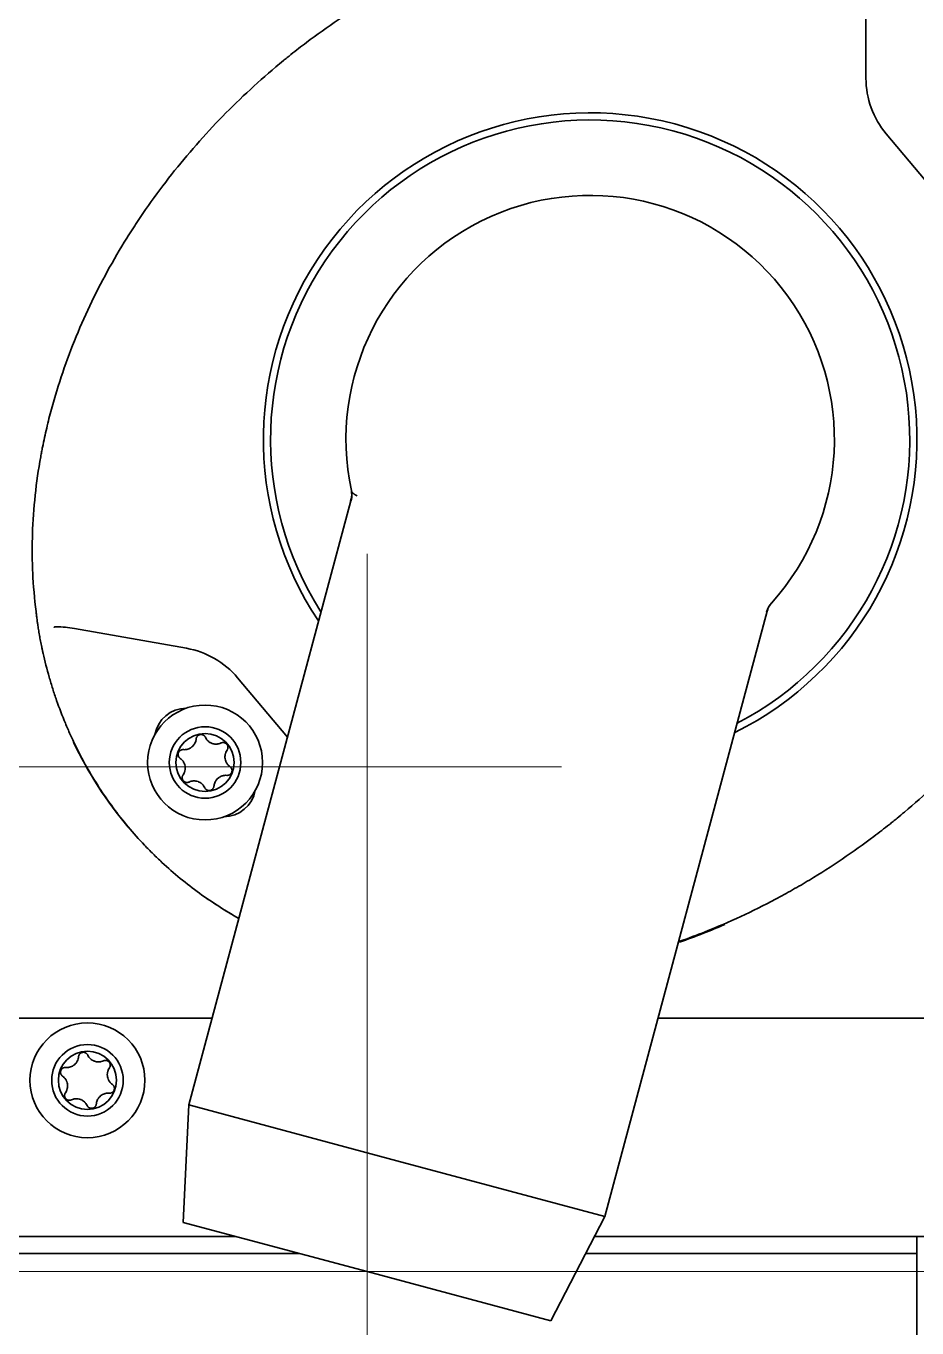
# Model space of a CAD drawing. Extents: x 53 to 4125, y 6244 to 9910.
# Drawn here: x 675.6 to 737.6, y 8003 to 8093.7 of the extents above; entities that cross this region are included whole.
import ezdxf

# ---------------------------------------------------------------- set-up
doc = ezdxf.new("R2010")
doc.units = 0
doc.header["$LTSCALE"] = 5
doc.layers.get('0').update_dxf_attribs({"linetype": 'CONTINUOUS', "lineweight": 0})
doc.layers.add('ORTHO$15', color=7, linetype='CONTINUOUS', true_color=0xffffff)

msp = doc.modelspace()

# ---------------------------------------------------------------- linework, layer by layer
at = {"color": 6}
for p, q in [((699.326, 8056.946), (699.326, 7956.946)), ((649.326, 8006.946), (749.326, 8006.946))]:
    msp.add_line(p, q, dxfattribs=at)
at = {"color": 4}
msp.add_line((612.855, 8042.102), (712.855, 8042.102), dxfattribs=at)
at = {"layer": 'ORTHO$15', "color": 7, "linetype": 'Continuous', "lineweight": 35, "extrusion": (0, 1, 0)}
for p, q in [((734.058, 8090.055), (734.058, 8097.981)), ((739.407, 8081.497), (735.461, 8086.199)), ((698.182, 8060.632), (686.908, 8018.556)), ((715.886, 8010.792), (727.178, 8052.935)), ((678.945, 8051.735), (686.75, 8050.359)), ((690.304, 8048.307), (693.772, 8044.174)), ((682.682, 8037.905), (682.695, 8037.916)), ((646.155, 8024.602), (688.528, 8024.602)), ((719.587, 8024.602), (757.555, 8024.602)), ((686.908, 8018.556), (686.528, 8010.376)), ((686.908, 8018.556), (701.397, 8014.674)), ((701.397, 8014.674), (715.886, 8010.792)), ((686.528, 8010.376), (699.326, 8006.946)), ((712.125, 8003.517), (715.886, 8010.792)), ((690.157, 8009.402), (56.255, 8009.402)), ((802.255, 8009.402), (715.16, 8009.402)), ((737.605, 8009.402), (737.605, 8008.202)), ((122.905, 8008.202), (694.631, 8008.202)), ((714.544, 8008.202), (735.605, 8008.202)), ((737.605, 8008.202), (735.605, 8008.202)), ((737.605, 8008.202), (737.605, 8007.202)), ((699.326, 8006.946), (712.125, 8003.517)), ((737.605, 8007.202), (737.605, 8001.602))]:
    msp.add_line(p, q, dxfattribs=at)
at = {"layer": 'ORTHO$15', "color": 7, "linetype": 'Continuous', "lineweight": 35}
for centre, radius in [((688.044, 8042.404), 4), ((688.044, 8042.404), 2.49), ((679.855, 8020.271), 4), ((679.855, 8020.271), 2.49)]:
    msp.add_circle(centre, radius, dxfattribs=at)
at = {"layer": 'ORTHO$15', "color": 7, "linetype": 'Continuous', "lineweight": 35, "extrusion": (0, 0, -1)}
for centre in [(-688.044, 8042.404), (-679.855, 8020.271)]:
    msp.add_circle(centre, 2.025, dxfattribs=at)
at = {"layer": 'ORTHO$15', "color": 7, "linetype": 'Continuous', "lineweight": 35}
for centre, radius, start, end in [((714.855, 8064.902), 22.75, 296.25375, 213.74625), ((714.855, 8064.902), 22.25, 75, 212.61563), ((714.855, 8064.902), 22.25, 297.38438, 75), ((714.855, 8064.902), 17, 317.90498, 192.09505), ((686.758, 8043.937), 2.25, 90.43094, 169.56906), ((689.329, 8040.872), 2.25, 270.43094, 349.56906)]:
    msp.add_arc(centre, radius, start, end, dxfattribs=at)
at = {"layer": 'ORTHO$15', "color": 7, "linetype": 'Continuous', "lineweight": 35, "extrusion": (0, 0, -1)}
for centre, major_axis, start_param, end_param in [((740.058, 8090.055), (5.639, 2.052), 2.792582, 3.490603), ((685.708, 8044.45), (3, 5.197), 5.934175, 6.632196)]:
    msp.add_ellipse(centre, major_axis=major_axis, ratio=0.999914, start_param=start_param, end_param=end_param, dxfattribs=at)
at = {"layer": 'ORTHO$15', "color": 7, "linetype": 'Continuous', "lineweight": 35}
msp.add_ellipse((728.583, 8052.5), major_axis=(1.113, -1.006), ratio=0.991231, start_param=3.141593, end_param=3.61807, dxfattribs=at)
for points, knots in [([(733.361, 8100.808), (732.493, 8101.079), (731.618, 8101.312), (730.298, 8101.608), (729.856, 8101.698), (728.97, 8101.86), (728.526, 8101.933), (727.189, 8102.125), (726.292, 8102.219), (724.938, 8102.311), (724.486, 8102.333), (723.919, 8102.351), (723.805, 8102.354), (723.578, 8102.359), (723.238, 8102.365), (722.898, 8102.367), (721.766, 8102.362), (720.865, 8102.326), (719.069, 8102.194), (718.175, 8102.098), (716.392, 8101.848), (715.505, 8101.696), (714.178, 8101.425), (713.737, 8101.327), (713.076, 8101.171), (712.856, 8101.118), (712.526, 8101.034), (712.416, 8101.006), (712.196, 8100.949), (711.21, 8100.689), (710.237, 8100.396), (708.528, 8099.828), (707.683, 8099.52), (706.013, 8098.856), (705.188, 8098.501), (703.557, 8097.745), (702.751, 8097.345), (701.556, 8096.71), (701.16, 8096.493), (700.569, 8096.158), (700.373, 8096.045), (699.982, 8095.817), (699.787, 8095.701), (698.816, 8095.117), (698.053, 8094.63), (696.554, 8093.617), (695.818, 8093.091), (694.735, 8092.273), (694.377, 8091.995), (693.935, 8091.642), (693.846, 8091.571), (693.67, 8091.428), (693.582, 8091.357), (693.319, 8091.141), (693.145, 8090.997), (692.28, 8090.268), (691.605, 8089.669), (690.292, 8088.44), (689.013, 8087.179), (687.804, 8085.855), (686.629, 8084.5), (686.06, 8083.806), (684.956, 8082.387), (684.422, 8081.661), (683.778, 8080.733), (683.586, 8080.453), (683.397, 8080.17), (683.272, 8079.981), (683.21, 8079.887), (682.9, 8079.412), (682.658, 8079.03), (681.95, 8077.876), (681.502, 8077.097), (680.654, 8075.52), (680.254, 8074.721), (679.503, 8073.103), (679.152, 8072.284), (678.499, 8070.626), (678.198, 8069.787), (677.647, 8068.087), (677.398, 8067.226), (677.067, 8065.918), (676.964, 8065.479), (676.819, 8064.815), (676.773, 8064.594), (676.707, 8064.26), (676.685, 8064.148), (676.643, 8063.925), (676.622, 8063.813), (676.44, 8062.807), (676.311, 8061.911), (676.12, 8060.117), (676.057, 8059.22), (676.014, 8057.871), (676.008, 8057.421), (676.014, 8056.521), (676.025, 8056.071), (676.087, 8054.719), (676.165, 8053.816), (676.281, 8052.913)], [0, 0, 0, 0, 0.03125, 0.03125, 0.046875, 0.046875, 0.0625, 0.0625, 0.09375, 0.09375, 0.109375, 0.109375, 0.113281, 0.113281, 0.117188, 0.125, 0.125, 0.15625, 0.15625, 0.1875, 0.1875, 0.21875, 0.21875, 0.234375, 0.234375, 0.242188, 0.242188, 0.246094, 0.246094, 0.25, 0.28125, 0.28125, 0.3125, 0.3125, 0.34375, 0.34375, 0.375, 0.375, 0.390625, 0.390625, 0.398438, 0.398438, 0.40625, 0.40625, 0.4375, 0.4375, 0.46875, 0.46875, 0.484375, 0.484375, 0.488281, 0.488281, 0.492188, 0.492188, 0.5, 0.5, 0.53125, 0.53125, 0.5625, 0.59375, 0.59375, 0.625, 0.625, 0.65625, 0.65625, 0.664063, 0.667969, 0.667969, 0.671875, 0.671875, 0.6875, 0.6875, 0.71875, 0.71875, 0.75, 0.75, 0.78125, 0.78125, 0.8125, 0.8125, 0.84375, 0.84375, 0.859375, 0.859375, 0.867188, 0.867188, 0.871094, 0.871094, 0.875, 0.875, 0.90625, 0.90625, 0.9375, 0.9375, 0.953125, 0.953125, 0.96875, 0.96875, 1, 1, 1, 1]), ([(736.138, 8099.825), (736.661, 8099.605), (737.178, 8099.372), (738.195, 8098.875), (738.697, 8098.613), (739.438, 8098.198), (739.805, 8097.985), (740.169, 8097.763), (740.41, 8097.614), (740.53, 8097.538), (741.128, 8097.156), (742.063, 8096.518), (742.957, 8095.827), (743.829, 8095.11), (744.255, 8094.738), (744.774, 8094.256), (744.877, 8094.159), (745.082, 8093.963), (745.183, 8093.864), (745.486, 8093.565), (745.685, 8093.362), (746.272, 8092.746), (746.65, 8092.323), (747.016, 8091.888)], [0, 0, 0, 0, 0.125, 0.125, 0.25, 0.25, 0.3125, 0.34375, 0.34375, 0.375, 0.375, 0.5, 0.625, 0.625, 0.75, 0.75, 0.78125, 0.78125, 0.8125, 0.8125, 0.875, 0.875, 1, 1, 1, 1]), ([(721.091, 8029.953), (721.687, 8030.162), (722.277, 8030.383), (723.698, 8030.947), (724.523, 8031.303), (726.154, 8032.059), (726.96, 8032.459), (728.155, 8033.094), (728.551, 8033.311), (729.141, 8033.646), (729.338, 8033.759), (729.729, 8033.987), (729.924, 8034.103), (730.895, 8034.687), (731.658, 8035.174), (733.157, 8036.187), (733.893, 8036.713), (734.976, 8037.531), (735.334, 8037.809), (735.776, 8038.162), (735.865, 8038.233), (736.041, 8038.376), (736.129, 8038.447), (736.392, 8038.663), (736.566, 8038.807), (737.431, 8039.536), (738.106, 8040.135), (739.419, 8041.364), (740.698, 8042.625), (741.907, 8043.949), (743.081, 8045.304), (743.651, 8045.998), (744.755, 8047.417), (745.289, 8048.143), (745.933, 8049.071), (746.125, 8049.351), (746.314, 8049.634), (746.439, 8049.823), (746.501, 8049.917), (746.811, 8050.392), (747.053, 8050.774), (747.761, 8051.928), (748.209, 8052.707), (749.057, 8054.284), (749.457, 8055.083), (750.208, 8056.701), (750.559, 8057.52), (751.212, 8059.178), (751.513, 8060.017), (752.064, 8061.717), (752.313, 8062.578), (752.644, 8063.886), (752.747, 8064.325), (752.891, 8064.989), (752.938, 8065.21), (753.004, 8065.544), (753.026, 8065.656), (753.068, 8065.879), (753.089, 8065.991), (753.271, 8066.997), (753.4, 8067.893), (753.591, 8069.687), (753.654, 8070.584), (753.697, 8071.933), (753.703, 8072.383), (753.697, 8073.283), (753.686, 8073.733), (753.624, 8075.085), (753.546, 8075.988), (753.43, 8076.891)], [0, 0, 0, 0, 0.030901, 0.030901, 0.074951, 0.074951, 0.119001, 0.119001, 0.141026, 0.141026, 0.152038, 0.152038, 0.163051, 0.163051, 0.207101, 0.207101, 0.251151, 0.251151, 0.273176, 0.273176, 0.278682, 0.278682, 0.284188, 0.284188, 0.295201, 0.295201, 0.339251, 0.339251, 0.383301, 0.427351, 0.427351, 0.471401, 0.471401, 0.515451, 0.515451, 0.526463, 0.531969, 0.531969, 0.537475, 0.537475, 0.5595, 0.5595, 0.60355, 0.60355, 0.6476, 0.6476, 0.69165, 0.69165, 0.7357, 0.7357, 0.77975, 0.77975, 0.801775, 0.801775, 0.812788, 0.812788, 0.818294, 0.818294, 0.8238, 0.8238, 0.86785, 0.86785, 0.9119, 0.9119, 0.933925, 0.933925, 0.95595, 0.95595, 1, 1, 1, 1]), ([(698.226, 8061.34), (698.223, 8061.352), (698.222, 8061.359), (698.224, 8061.348), (698.23, 8061.316), (698.24, 8061.256), (698.254, 8061.128), (698.256, 8060.905), (698.21, 8060.727), (698.175, 8060.631)], [0, 0, 0, 0, 0.209991, 0.360621, 0.461528, 0.516422, 0.585507, 0.780297, 1, 1, 1, 1]), ([(698.632, 8060.984), (698.6, 8060.998), (698.535, 8061.03), (698.463, 8061.072), (698.412, 8061.107), (698.379, 8061.132), (698.35, 8061.156), (698.326, 8061.179), (698.306, 8061.202), (698.289, 8061.223), (698.274, 8061.243), (698.263, 8061.262), (698.253, 8061.28), (698.246, 8061.297), (698.24, 8061.313), (698.236, 8061.327), (698.234, 8061.336), (698.233, 8061.34)], [0, 0, 0, 0, 0.133354, 0.293192, 0.368337, 0.440025, 0.508252, 0.573016, 0.634316, 0.692151, 0.746522, 0.797427, 0.844867, 0.888844, 0.929357, 0.966409, 1, 1, 1, 1]), ([(698.212, 8060.638), (698.211, 8060.647), (698.209, 8060.656), (698.207, 8060.671), (698.206, 8060.677), (698.203, 8060.693), (698.202, 8060.699), (698.201, 8060.702), (698.201, 8060.703), (698.201, 8060.703)], [0, 0, 0, 0, 0.218143, 0.218143, 0.436287, 0.436287, 0.872574, 0.872574, 1, 1, 1, 1]), ([(727.18, 8052.935), (727.2, 8053.013), (727.248, 8053.152), (727.339, 8053.324), (727.418, 8053.439), (727.467, 8053.5), (727.489, 8053.526), (727.494, 8053.532), (727.497, 8053.535), (727.499, 8053.538), (727.5, 8053.539), (727.501, 8053.54), (727.501, 8053.54)], [0, 0, 0, 0, 0.321384, 0.592482, 0.779252, 0.882744, 0.90556, 0.916688, 0.925703, 0.938617, 0.963956, 1, 1, 1, 1]), ([(727.511, 8053.551), (727.511, 8053.551), (727.511, 8053.551), (727.511, 8053.552), (727.511, 8053.551), (727.506, 8053.546), (727.493, 8053.531), (727.47, 8053.506)], [0, 0, 0, 0, 0.030256, 0.030256, 0.224205, 0.224205, 1, 1, 1, 1]), ([(676.767, 8050.007), (676.751, 8050.079), (676.735, 8050.151), (676.704, 8050.294), (676.689, 8050.365), (676.644, 8050.578), (676.616, 8050.718), (676.576, 8050.927), (676.563, 8050.996), (676.544, 8051.1), (676.538, 8051.134), (676.525, 8051.203), (676.519, 8051.237), (676.489, 8051.406), (676.467, 8051.538), (676.426, 8051.792), (676.408, 8051.915), (676.386, 8052.063), (676.382, 8052.093), (676.374, 8052.151), (676.37, 8052.18), (676.358, 8052.265), (676.351, 8052.319), (676.33, 8052.478), (676.318, 8052.576), (676.297, 8052.756), (676.289, 8052.839), (676.281, 8052.913)], [0, 0, 0, 0, 0.0625, 0.0625, 0.125, 0.125, 0.25, 0.25, 0.3125, 0.3125, 0.34375, 0.34375, 0.375, 0.375, 0.5, 0.5, 0.625, 0.625, 0.65625, 0.65625, 0.6875, 0.6875, 0.75, 0.75, 0.875, 0.875, 1, 1, 1, 1]), ([(727.179, 8052.938), (727.179, 8052.938), (727.179, 8052.938), (727.175, 8052.933), (727.161, 8052.917), (727.137, 8052.888)], [0, 0, 0, 0, 0.129495, 0.129495, 1, 1, 1, 1]), ([(677.539, 8051.803), (677.537, 8051.809), (677.536, 8051.814), (677.537, 8051.822), (677.538, 8051.825), (677.54, 8051.829), (677.542, 8051.832), (677.547, 8051.838), (677.552, 8051.842), (677.564, 8051.848), (677.571, 8051.851), (677.587, 8051.856), (677.596, 8051.857), (677.614, 8051.86), (677.624, 8051.861), (677.653, 8051.863), (677.674, 8051.863), (677.696, 8051.863)], [0, 0, 0, 0, 0.125, 0.125, 0.1875, 0.1875, 0.25, 0.25, 0.375, 0.375, 0.5, 0.5, 0.625, 0.625, 0.75, 0.75, 1, 1, 1, 1]), ([(677.696, 8051.863), (677.904, 8051.858), (678.112, 8051.844), (678.528, 8051.8), (678.737, 8051.771), (678.945, 8051.735)], [0, 0, 0, 0, 0.5, 0.5, 1, 1, 1, 1]), ([(682.695, 8037.916), (682.33, 8038.352), (681.979, 8038.798), (681.309, 8039.707), (680.667, 8040.635), (679.792, 8042.081), (679.267, 8043.081), (678.894, 8043.844), (678.773, 8044.101), (678.598, 8044.489), (678.54, 8044.619), (678.427, 8044.88), (678.149, 8045.533), (677.895, 8046.196), (677.613, 8047), (677.523, 8047.269), (677.351, 8047.81), (677.269, 8048.083), (677.034, 8048.902), (676.893, 8049.453), (676.767, 8050.007)], [0, 0, 0, 0, 0.125, 0.125, 0.25, 0.375, 0.5, 0.5, 0.5625, 0.5625, 0.59375, 0.59375, 0.625, 0.75, 0.75, 0.8125, 0.8125, 0.875, 0.875, 1, 1, 1, 1]), ([(686.533, 8043.3), (686.586, 8043.296), (686.639, 8043.296), (686.718, 8043.305), (686.745, 8043.309), (686.784, 8043.317), (686.797, 8043.32), (686.824, 8043.327), (686.837, 8043.331), (686.901, 8043.351), (686.95, 8043.372), (687.01, 8043.404), (687.021, 8043.411), (687.045, 8043.425), (687.056, 8043.432), (687.09, 8043.456), (687.112, 8043.472), (687.175, 8043.525), (687.213, 8043.564), (687.264, 8043.627), (687.279, 8043.649), (687.302, 8043.683), (687.309, 8043.695), (687.322, 8043.718), (687.329, 8043.73), (687.36, 8043.79), (687.38, 8043.839), (687.402, 8043.916), (687.408, 8043.942), (687.418, 8043.995), (687.422, 8044.021), (687.424, 8044.048)], [0, 0, 0, 0, 0.125, 0.125, 0.1875, 0.1875, 0.21875, 0.21875, 0.25, 0.25, 0.375, 0.375, 0.40625, 0.40625, 0.4375, 0.4375, 0.5, 0.5, 0.625, 0.625, 0.6875, 0.6875, 0.71875, 0.71875, 0.75, 0.75, 0.875, 0.875, 0.9375, 0.9375, 1, 1, 1, 1]), ([(687.424, 8044.048), (687.426, 8044.066), (687.432, 8044.102), (687.444, 8044.136), (687.455, 8044.161), (687.459, 8044.169), (687.467, 8044.185), (687.472, 8044.193), (687.487, 8044.216), (687.498, 8044.23), (687.516, 8044.251), (687.523, 8044.258), (687.536, 8044.27), (687.543, 8044.276), (687.565, 8044.293), (687.58, 8044.303), (687.604, 8044.317), (687.613, 8044.321), (687.63, 8044.329), (687.638, 8044.332), (687.664, 8044.341), (687.682, 8044.346), (687.71, 8044.351), (687.719, 8044.352), (687.738, 8044.354), (687.747, 8044.354), (687.775, 8044.355), (687.793, 8044.353), (687.82, 8044.349), (687.83, 8044.347), (687.848, 8044.343), (687.856, 8044.34), (687.883, 8044.332), (687.899, 8044.325), (687.924, 8044.312), (687.932, 8044.307), (687.947, 8044.297), (687.955, 8044.292), (687.977, 8044.276), (687.99, 8044.264), (688.009, 8044.244), (688.015, 8044.237), (688.027, 8044.223), (688.032, 8044.215), (688.048, 8044.193), (688.057, 8044.177), (688.064, 8044.161)], [0, 0, 0, 0, 0.0625, 0.125, 0.125, 0.15625, 0.15625, 0.1875, 0.1875, 0.25, 0.25, 0.28125, 0.28125, 0.3125, 0.3125, 0.375, 0.375, 0.40625, 0.40625, 0.4375, 0.4375, 0.5, 0.5, 0.53125, 0.53125, 0.5625, 0.5625, 0.625, 0.625, 0.65625, 0.65625, 0.6875, 0.6875, 0.75, 0.75, 0.78125, 0.78125, 0.8125, 0.8125, 0.875, 0.875, 0.90625, 0.90625, 0.9375, 0.9375, 1, 1, 1, 1]), ([(688.064, 8044.161), (688.087, 8044.112), (688.114, 8044.067), (688.161, 8044.002), (688.178, 8043.982), (688.204, 8043.952), (688.214, 8043.942), (688.233, 8043.922), (688.242, 8043.913), (688.292, 8043.868), (688.335, 8043.835), (688.392, 8043.8), (688.404, 8043.793), (688.428, 8043.78), (688.44, 8043.774), (688.477, 8043.756), (688.502, 8043.745), (688.579, 8043.718), (688.631, 8043.704), (688.699, 8043.694), (688.712, 8043.692), (688.739, 8043.689), (688.78, 8043.686), (688.847, 8043.686), (688.901, 8043.691), (688.941, 8043.696), (688.954, 8043.699), (688.98, 8043.704), (688.993, 8043.707), (689.058, 8043.723), (689.108, 8043.74), (689.157, 8043.763)], [0, 0, 0, 0, 0.125, 0.125, 0.1875, 0.1875, 0.21875, 0.21875, 0.25, 0.25, 0.375, 0.375, 0.40625, 0.40625, 0.4375, 0.4375, 0.5, 0.5, 0.625, 0.625, 0.65625, 0.65625, 0.6875, 0.75, 0.8125, 0.8125, 0.84375, 0.84375, 0.875, 0.875, 1, 1, 1, 1]), ([(689.157, 8043.763), (689.174, 8043.771), (689.207, 8043.783), (689.243, 8043.79), (689.27, 8043.793), (689.279, 8043.794), (689.298, 8043.794), (689.307, 8043.794), (689.334, 8043.793), (689.352, 8043.791), (689.379, 8043.785), (689.388, 8043.782), (689.406, 8043.777), (689.414, 8043.774), (689.44, 8043.764), (689.456, 8043.756), (689.48, 8043.741), (689.488, 8043.736), (689.503, 8043.725), (689.51, 8043.72), (689.532, 8043.702), (689.545, 8043.689), (689.562, 8043.667), (689.568, 8043.66), (689.579, 8043.645), (689.584, 8043.637), (689.598, 8043.613), (689.606, 8043.596), (689.616, 8043.57), (689.619, 8043.562), (689.625, 8043.544), (689.627, 8043.535), (689.632, 8043.508), (689.635, 8043.49), (689.636, 8043.462), (689.636, 8043.453), (689.635, 8043.434), (689.634, 8043.425), (689.631, 8043.398), (689.627, 8043.38), (689.619, 8043.354), (689.617, 8043.345), (689.61, 8043.328), (689.606, 8043.32), (689.595, 8043.296), (689.586, 8043.28), (689.575, 8043.265)], [0, 0, 0, 0, 0.0625, 0.125, 0.125, 0.15625, 0.15625, 0.1875, 0.1875, 0.25, 0.25, 0.28125, 0.28125, 0.3125, 0.3125, 0.375, 0.375, 0.40625, 0.40625, 0.4375, 0.4375, 0.5, 0.5, 0.53125, 0.53125, 0.5625, 0.5625, 0.625, 0.625, 0.65625, 0.65625, 0.6875, 0.6875, 0.75, 0.75, 0.78125, 0.78125, 0.8125, 0.8125, 0.875, 0.875, 0.90625, 0.90625, 0.9375, 0.9375, 1, 1, 1, 1]), ([(686.311, 8042.689), (686.296, 8042.7), (686.268, 8042.723), (686.244, 8042.75), (686.228, 8042.772), (686.223, 8042.78), (686.213, 8042.795), (686.209, 8042.803), (686.196, 8042.827), (686.189, 8042.844), (686.181, 8042.871), (686.179, 8042.88), (686.174, 8042.897), (686.173, 8042.907), (686.169, 8042.934), (686.167, 8042.952), (686.168, 8042.98), (686.168, 8042.989), (686.17, 8043.008), (686.172, 8043.017), (686.177, 8043.044), (686.182, 8043.062), (686.191, 8043.088), (686.195, 8043.097), (686.202, 8043.114), (686.207, 8043.122), (686.22, 8043.146), (686.23, 8043.161), (686.248, 8043.183), (686.254, 8043.19), (686.267, 8043.204), (686.274, 8043.21), (686.287, 8043.222), (686.295, 8043.228), (686.309, 8043.239), (686.317, 8043.245), (686.34, 8043.259), (686.356, 8043.268), (686.382, 8043.278), (686.39, 8043.282), (686.408, 8043.287), (686.416, 8043.29), (686.443, 8043.296), (686.461, 8043.299), (686.488, 8043.301), (686.497, 8043.301), (686.515, 8043.301), (686.524, 8043.301), (686.533, 8043.3)], [0, 0, 0, 0, 0.0625, 0.125, 0.125, 0.15625, 0.15625, 0.1875, 0.1875, 0.25, 0.25, 0.28125, 0.28125, 0.3125, 0.3125, 0.375, 0.375, 0.40625, 0.40625, 0.4375, 0.4375, 0.5, 0.5, 0.53125, 0.53125, 0.5625, 0.5625, 0.625, 0.625, 0.65625, 0.65625, 0.6875, 0.6875, 0.71875, 0.71875, 0.75, 0.75, 0.8125, 0.8125, 0.84375, 0.84375, 0.875, 0.875, 0.9375, 0.9375, 0.96875, 0.96875, 1, 1, 1, 1]), ([(686.513, 8041.544), (686.543, 8041.588), (686.569, 8041.634), (686.602, 8041.707), (686.611, 8041.732), (686.624, 8041.77), (686.628, 8041.783), (686.635, 8041.809), (686.638, 8041.822), (686.653, 8041.888), (686.659, 8041.941), (686.661, 8042.009), (686.661, 8042.022), (686.66, 8042.05), (686.66, 8042.063), (686.657, 8042.104), (686.653, 8042.131), (686.639, 8042.211), (686.625, 8042.264), (686.6, 8042.327), (686.595, 8042.34), (686.583, 8042.365), (686.566, 8042.401), (686.533, 8042.46), (686.501, 8042.503), (686.476, 8042.535), (686.468, 8042.546), (686.45, 8042.566), (686.441, 8042.576), (686.395, 8042.624), (686.355, 8042.659), (686.311, 8042.689)], [0, 0, 0, 0, 0.125, 0.125, 0.1875, 0.1875, 0.21875, 0.21875, 0.25, 0.25, 0.375, 0.375, 0.40625, 0.40625, 0.4375, 0.4375, 0.5, 0.5, 0.625, 0.625, 0.65625, 0.65625, 0.6875, 0.75, 0.8125, 0.8125, 0.84375, 0.84375, 0.875, 0.875, 1, 1, 1, 1]), ([(689.575, 8043.265), (689.544, 8043.221), (689.519, 8043.175), (689.486, 8043.102), (689.477, 8043.077), (689.464, 8043.039), (689.46, 8043.026), (689.453, 8043), (689.45, 8042.987), (689.435, 8042.921), (689.428, 8042.868), (689.427, 8042.8), (689.427, 8042.787), (689.427, 8042.759), (689.428, 8042.746), (689.431, 8042.705), (689.434, 8042.678), (689.449, 8042.598), (689.463, 8042.546), (689.488, 8042.482), (689.493, 8042.469), (689.504, 8042.444), (689.522, 8042.408), (689.555, 8042.349), (689.586, 8042.306), (689.611, 8042.274), (689.62, 8042.264), (689.637, 8042.243), (689.646, 8042.233), (689.693, 8042.185), (689.733, 8042.151), (689.777, 8042.12)], [0, 0, 0, 0, 0.125, 0.125, 0.1875, 0.1875, 0.21875, 0.21875, 0.25, 0.25, 0.375, 0.375, 0.40625, 0.40625, 0.4375, 0.4375, 0.5, 0.5, 0.625, 0.625, 0.65625, 0.65625, 0.6875, 0.75, 0.8125, 0.8125, 0.84375, 0.84375, 0.875, 0.875, 1, 1, 1, 1]), ([(689.777, 8042.12), (689.792, 8042.109), (689.819, 8042.086), (689.843, 8042.059), (689.86, 8042.037), (689.865, 8042.029), (689.874, 8042.014), (689.879, 8042.006), (689.891, 8041.982), (689.898, 8041.965), (689.907, 8041.938), (689.909, 8041.929), (689.913, 8041.912), (689.915, 8041.902), (689.919, 8041.875), (689.92, 8041.857), (689.92, 8041.829), (689.919, 8041.82), (689.917, 8041.801), (689.916, 8041.792), (689.911, 8041.765), (689.906, 8041.747), (689.897, 8041.721), (689.893, 8041.712), (689.885, 8041.695), (689.881, 8041.687), (689.868, 8041.663), (689.857, 8041.647), (689.84, 8041.626), (689.834, 8041.619), (689.821, 8041.605), (689.814, 8041.599), (689.8, 8041.586), (689.793, 8041.58), (689.778, 8041.569), (689.771, 8041.564), (689.748, 8041.55), (689.731, 8041.541), (689.706, 8041.53), (689.697, 8041.527), (689.68, 8041.521), (689.671, 8041.519), (689.645, 8041.513), (689.627, 8041.51), (689.6, 8041.508), (689.591, 8041.507), (689.572, 8041.507), (689.563, 8041.508), (689.554, 8041.509)], [0, 0, 0, 0, 0.0625, 0.125, 0.125, 0.15625, 0.15625, 0.1875, 0.1875, 0.25, 0.25, 0.28125, 0.28125, 0.3125, 0.3125, 0.375, 0.375, 0.40625, 0.40625, 0.4375, 0.4375, 0.5, 0.5, 0.53125, 0.53125, 0.5625, 0.5625, 0.625, 0.625, 0.65625, 0.65625, 0.6875, 0.6875, 0.71875, 0.71875, 0.75, 0.75, 0.8125, 0.8125, 0.84375, 0.84375, 0.875, 0.875, 0.9375, 0.9375, 0.96875, 0.96875, 1, 1, 1, 1]), ([(686.931, 8041.046), (686.914, 8041.038), (686.88, 8041.026), (686.845, 8041.019), (686.818, 8041.016), (686.808, 8041.015), (686.79, 8041.015), (686.781, 8041.015), (686.754, 8041.016), (686.736, 8041.018), (686.709, 8041.024), (686.7, 8041.027), (686.682, 8041.032), (686.673, 8041.035), (686.648, 8041.045), (686.631, 8041.053), (686.607, 8041.068), (686.6, 8041.073), (686.585, 8041.084), (686.577, 8041.089), (686.556, 8041.107), (686.543, 8041.12), (686.525, 8041.142), (686.519, 8041.149), (686.509, 8041.164), (686.504, 8041.172), (686.49, 8041.196), (686.482, 8041.213), (686.472, 8041.239), (686.469, 8041.247), (686.463, 8041.265), (686.461, 8041.274), (686.455, 8041.301), (686.453, 8041.319), (686.452, 8041.347), (686.452, 8041.356), (686.453, 8041.375), (686.454, 8041.384), (686.457, 8041.411), (686.461, 8041.429), (686.468, 8041.455), (686.471, 8041.464), (686.478, 8041.481), (686.482, 8041.489), (686.493, 8041.514), (686.502, 8041.529), (686.513, 8041.544)], [0, 0, 0, 0, 0.0625, 0.125, 0.125, 0.15625, 0.15625, 0.1875, 0.1875, 0.25, 0.25, 0.28125, 0.28125, 0.3125, 0.3125, 0.375, 0.375, 0.40625, 0.40625, 0.4375, 0.4375, 0.5, 0.5, 0.53125, 0.53125, 0.5625, 0.5625, 0.625, 0.625, 0.65625, 0.65625, 0.6875, 0.6875, 0.75, 0.75, 0.78125, 0.78125, 0.8125, 0.8125, 0.875, 0.875, 0.90625, 0.90625, 0.9375, 0.9375, 1, 1, 1, 1]), ([(688.023, 8040.648), (688.001, 8040.697), (687.974, 8040.742), (687.927, 8040.806), (687.91, 8040.827), (687.883, 8040.857), (687.874, 8040.867), (687.855, 8040.886), (687.845, 8040.896), (687.796, 8040.941), (687.753, 8040.974), (687.695, 8041.009), (687.683, 8041.016), (687.66, 8041.029), (687.647, 8041.035), (687.61, 8041.053), (687.585, 8041.064), (687.509, 8041.091), (687.456, 8041.105), (687.389, 8041.115), (687.375, 8041.117), (687.348, 8041.12), (687.308, 8041.123), (687.24, 8041.123), (687.187, 8041.118), (687.147, 8041.112), (687.134, 8041.11), (687.107, 8041.105), (687.094, 8041.102), (687.029, 8041.086), (686.979, 8041.068), (686.931, 8041.046)], [0, 0, 0, 0, 0.125, 0.125, 0.1875, 0.1875, 0.21875, 0.21875, 0.25, 0.25, 0.375, 0.375, 0.40625, 0.40625, 0.4375, 0.4375, 0.5, 0.5, 0.625, 0.625, 0.65625, 0.65625, 0.6875, 0.75, 0.8125, 0.8125, 0.84375, 0.84375, 0.875, 0.875, 1, 1, 1, 1]), ([(689.554, 8041.509), (689.501, 8041.513), (689.448, 8041.513), (689.369, 8041.504), (689.343, 8041.5), (689.29, 8041.489), (689.264, 8041.482), (689.187, 8041.458), (689.138, 8041.437), (689.078, 8041.405), (689.066, 8041.398), (689.043, 8041.384), (689.032, 8041.376), (688.998, 8041.353), (688.976, 8041.337), (688.913, 8041.284), (688.875, 8041.245), (688.824, 8041.182), (688.808, 8041.16), (688.786, 8041.126), (688.779, 8041.114), (688.765, 8041.091), (688.759, 8041.079), (688.728, 8041.019), (688.708, 8040.97), (688.686, 8040.893), (688.68, 8040.867), (688.67, 8040.814), (688.666, 8040.788), (688.664, 8040.761)], [0, 0, 0, 0, 0.125, 0.125, 0.1875, 0.1875, 0.25, 0.25, 0.375, 0.375, 0.40625, 0.40625, 0.4375, 0.4375, 0.5, 0.5, 0.625, 0.625, 0.6875, 0.6875, 0.71875, 0.71875, 0.75, 0.75, 0.875, 0.875, 0.9375, 0.9375, 1, 1, 1, 1]), ([(688.664, 8040.761), (688.662, 8040.743), (688.656, 8040.708), (688.644, 8040.673), (688.633, 8040.648), (688.629, 8040.64), (688.621, 8040.624), (688.616, 8040.616), (688.601, 8040.593), (688.59, 8040.579), (688.566, 8040.551), (688.552, 8040.538), (688.523, 8040.515), (688.507, 8040.505), (688.483, 8040.492), (688.475, 8040.488), (688.458, 8040.48), (688.449, 8040.477), (688.423, 8040.467), (688.405, 8040.463), (688.378, 8040.458), (688.369, 8040.457), (688.35, 8040.455), (688.341, 8040.454), (688.313, 8040.454), (688.295, 8040.456), (688.267, 8040.46), (688.258, 8040.462), (688.24, 8040.466), (688.231, 8040.468), (688.205, 8040.477), (688.188, 8040.484), (688.164, 8040.497), (688.156, 8040.502), (688.14, 8040.512), (688.133, 8040.517), (688.111, 8040.533), (688.097, 8040.546), (688.078, 8040.565), (688.072, 8040.572), (688.061, 8040.586), (688.056, 8040.593), (688.04, 8040.616), (688.031, 8040.632), (688.023, 8040.648)], [0, 0, 0, 0, 0.0625, 0.125, 0.125, 0.15625, 0.15625, 0.1875, 0.1875, 0.25, 0.25, 0.3125, 0.3125, 0.375, 0.375, 0.40625, 0.40625, 0.4375, 0.4375, 0.5, 0.5, 0.53125, 0.53125, 0.5625, 0.5625, 0.625, 0.625, 0.65625, 0.65625, 0.6875, 0.6875, 0.75, 0.75, 0.78125, 0.78125, 0.8125, 0.8125, 0.875, 0.875, 0.90625, 0.90625, 0.9375, 0.9375, 1, 1, 1, 1]), ([(690.37, 8031.553), (690.174, 8031.664), (689.856, 8031.849), (689.542, 8032.041), (689.301, 8032.19), (689.181, 8032.266), (688.583, 8032.648), (687.648, 8033.286), (686.754, 8033.977), (685.882, 8034.694), (685.456, 8035.066), (684.937, 8035.548), (684.834, 8035.645), (684.629, 8035.841), (684.528, 8035.94), (684.224, 8036.239), (684.026, 8036.442), (683.439, 8037.058), (683.061, 8037.481), (682.695, 8037.916)], [0, 0, 0, 0, 0.06752, 0.109905, 0.109905, 0.152291, 0.152291, 0.321833, 0.491375, 0.491375, 0.660916, 0.660916, 0.703302, 0.703302, 0.745687, 0.745687, 0.830458, 0.830458, 1, 1, 1, 1]), ([(721.08, 8029.893), (721.634, 8030.087), (722.691, 8030.48), (723.739, 8030.913), (724.238, 8031.129)], [0, 0, 0, 0, 0.52161, 1, 1, 1, 1]), ([(678.345, 8021.166), (678.398, 8021.162), (678.451, 8021.162), (678.53, 8021.171), (678.556, 8021.175), (678.596, 8021.183), (678.609, 8021.186), (678.635, 8021.193), (678.648, 8021.197), (678.712, 8021.217), (678.762, 8021.238), (678.821, 8021.27), (678.833, 8021.277), (678.856, 8021.291), (678.868, 8021.299), (678.902, 8021.322), (678.924, 8021.338), (678.987, 8021.391), (679.025, 8021.43), (679.075, 8021.493), (679.091, 8021.515), (679.113, 8021.549), (679.12, 8021.561), (679.134, 8021.584), (679.14, 8021.596), (679.171, 8021.656), (679.191, 8021.705), (679.214, 8021.782), (679.22, 8021.809), (679.23, 8021.861), (679.233, 8021.888), (679.236, 8021.914)], [0, 0, 0, 0, 0.125, 0.125, 0.1875, 0.1875, 0.21875, 0.21875, 0.25, 0.25, 0.375, 0.375, 0.40625, 0.40625, 0.4375, 0.4375, 0.5, 0.5, 0.625, 0.625, 0.6875, 0.6875, 0.71875, 0.71875, 0.75, 0.75, 0.875, 0.875, 0.9375, 0.9375, 1, 1, 1, 1]), ([(679.236, 8021.914), (679.237, 8021.932), (679.243, 8021.968), (679.255, 8022.002), (679.266, 8022.027), (679.27, 8022.035), (679.279, 8022.051), (679.283, 8022.059), (679.298, 8022.082), (679.309, 8022.097), (679.328, 8022.117), (679.334, 8022.124), (679.348, 8022.136), (679.355, 8022.142), (679.376, 8022.159), (679.392, 8022.17), (679.416, 8022.183), (679.424, 8022.187), (679.441, 8022.195), (679.45, 8022.198), (679.476, 8022.208), (679.494, 8022.212), (679.521, 8022.217), (679.531, 8022.218), (679.549, 8022.22), (679.558, 8022.221), (679.586, 8022.221), (679.604, 8022.22), (679.632, 8022.215), (679.641, 8022.213), (679.659, 8022.209), (679.668, 8022.207), (679.694, 8022.198), (679.711, 8022.191), (679.735, 8022.178), (679.743, 8022.173), (679.759, 8022.163), (679.767, 8022.158), (679.788, 8022.142), (679.802, 8022.13), (679.821, 8022.11), (679.827, 8022.103), (679.838, 8022.089), (679.844, 8022.082), (679.859, 8022.059), (679.868, 8022.043), (679.876, 8022.027)], [0, 0, 0, 0, 0.0625, 0.125, 0.125, 0.15625, 0.15625, 0.1875, 0.1875, 0.25, 0.25, 0.28125, 0.28125, 0.3125, 0.3125, 0.375, 0.375, 0.40625, 0.40625, 0.4375, 0.4375, 0.5, 0.5, 0.53125, 0.53125, 0.5625, 0.5625, 0.625, 0.625, 0.65625, 0.65625, 0.6875, 0.6875, 0.75, 0.75, 0.78125, 0.78125, 0.8125, 0.8125, 0.875, 0.875, 0.90625, 0.90625, 0.9375, 0.9375, 1, 1, 1, 1]), ([(679.876, 8022.027), (679.899, 8021.978), (679.926, 8021.933), (679.972, 8021.869), (679.989, 8021.848), (680.016, 8021.818), (680.025, 8021.808), (680.044, 8021.789), (680.054, 8021.779), (680.103, 8021.734), (680.146, 8021.701), (680.204, 8021.666), (680.216, 8021.659), (680.24, 8021.646), (680.252, 8021.64), (680.289, 8021.622), (680.314, 8021.612), (680.39, 8021.584), (680.443, 8021.57), (680.51, 8021.56), (680.524, 8021.558), (680.551, 8021.555), (680.592, 8021.552), (680.659, 8021.552), (680.712, 8021.557), (680.752, 8021.563), (680.765, 8021.565), (680.792, 8021.57), (680.805, 8021.573), (680.87, 8021.589), (680.92, 8021.606), (680.968, 8021.629)], [0, 0, 0, 0, 0.125, 0.125, 0.1875, 0.1875, 0.21875, 0.21875, 0.25, 0.25, 0.375, 0.375, 0.40625, 0.40625, 0.4375, 0.4375, 0.5, 0.5, 0.625, 0.625, 0.65625, 0.65625, 0.6875, 0.75, 0.8125, 0.8125, 0.84375, 0.84375, 0.875, 0.875, 1, 1, 1, 1]), ([(678.122, 8020.555), (678.108, 8020.566), (678.08, 8020.589), (678.056, 8020.616), (678.04, 8020.638), (678.035, 8020.646), (678.025, 8020.661), (678.02, 8020.669), (678.008, 8020.694), (678.001, 8020.71), (677.993, 8020.737), (677.99, 8020.746), (677.986, 8020.764), (677.984, 8020.773), (677.98, 8020.8), (677.979, 8020.818), (677.979, 8020.846), (677.98, 8020.855), (677.982, 8020.874), (677.983, 8020.883), (677.988, 8020.91), (677.993, 8020.928), (678.003, 8020.954), (678.006, 8020.963), (678.014, 8020.98), (678.018, 8020.988), (678.032, 8021.012), (678.042, 8021.028), (678.059, 8021.049), (678.066, 8021.056), (678.078, 8021.07), (678.085, 8021.076), (678.099, 8021.089), (678.106, 8021.094), (678.121, 8021.106), (678.128, 8021.111), (678.152, 8021.125), (678.168, 8021.134), (678.193, 8021.145), (678.202, 8021.148), (678.219, 8021.154), (678.228, 8021.156), (678.254, 8021.162), (678.272, 8021.165), (678.299, 8021.167), (678.308, 8021.168), (678.327, 8021.168), (678.336, 8021.167), (678.345, 8021.166)], [0, 0, 0, 0, 0.0625, 0.125, 0.125, 0.15625, 0.15625, 0.1875, 0.1875, 0.25, 0.25, 0.28125, 0.28125, 0.3125, 0.3125, 0.375, 0.375, 0.40625, 0.40625, 0.4375, 0.4375, 0.5, 0.5, 0.53125, 0.53125, 0.5625, 0.5625, 0.625, 0.625, 0.65625, 0.65625, 0.6875, 0.6875, 0.71875, 0.71875, 0.75, 0.75, 0.8125, 0.8125, 0.84375, 0.84375, 0.875, 0.875, 0.9375, 0.9375, 0.96875, 0.96875, 1, 1, 1, 1]), ([(680.969, 8021.629), (680.985, 8021.637), (681.019, 8021.649), (681.054, 8021.656), (681.082, 8021.659), (681.091, 8021.66), (681.109, 8021.66), (681.118, 8021.66), (681.145, 8021.659), (681.164, 8021.657), (681.191, 8021.651), (681.2, 8021.648), (681.217, 8021.643), (681.226, 8021.64), (681.252, 8021.63), (681.268, 8021.622), (681.292, 8021.607), (681.3, 8021.602), (681.315, 8021.591), (681.322, 8021.586), (681.343, 8021.568), (681.356, 8021.555), (681.374, 8021.533), (681.38, 8021.526), (681.391, 8021.511), (681.396, 8021.503), (681.41, 8021.479), (681.418, 8021.463), (681.428, 8021.437), (681.431, 8021.428), (681.436, 8021.41), (681.438, 8021.401), (681.444, 8021.374), (681.446, 8021.356), (681.447, 8021.328), (681.447, 8021.319), (681.447, 8021.301), (681.446, 8021.291), (681.442, 8021.264), (681.439, 8021.247), (681.431, 8021.22), (681.428, 8021.212), (681.422, 8021.195), (681.418, 8021.186), (681.406, 8021.162), (681.397, 8021.146), (681.387, 8021.131)], [0, 0, 0, 0, 0.0625, 0.125, 0.125, 0.15625, 0.15625, 0.1875, 0.1875, 0.25, 0.25, 0.28125, 0.28125, 0.3125, 0.3125, 0.375, 0.375, 0.40625, 0.40625, 0.4375, 0.4375, 0.5, 0.5, 0.53125, 0.53125, 0.5625, 0.5625, 0.625, 0.625, 0.65625, 0.65625, 0.6875, 0.6875, 0.75, 0.75, 0.78125, 0.78125, 0.8125, 0.8125, 0.875, 0.875, 0.90625, 0.90625, 0.9375, 0.9375, 1, 1, 1, 1]), ([(681.387, 8021.131), (681.356, 8021.087), (681.33, 8021.041), (681.298, 8020.968), (681.288, 8020.943), (681.276, 8020.905), (681.272, 8020.892), (681.265, 8020.866), (681.261, 8020.853), (681.247, 8020.787), (681.24, 8020.734), (681.238, 8020.666), (681.238, 8020.653), (681.239, 8020.626), (681.24, 8020.612), (681.243, 8020.571), (681.246, 8020.544), (681.26, 8020.464), (681.275, 8020.412), (681.299, 8020.348), (681.305, 8020.335), (681.316, 8020.311), (681.333, 8020.274), (681.367, 8020.216), (681.398, 8020.172), (681.423, 8020.14), (681.431, 8020.13), (681.449, 8020.109), (681.458, 8020.099), (681.504, 8020.051), (681.545, 8020.017), (681.588, 8019.986)], [0, 0, 0, 0, 0.125, 0.125, 0.1875, 0.1875, 0.21875, 0.21875, 0.25, 0.25, 0.375, 0.375, 0.40625, 0.40625, 0.4375, 0.4375, 0.5, 0.5, 0.625, 0.625, 0.65625, 0.65625, 0.6875, 0.75, 0.8125, 0.8125, 0.84375, 0.84375, 0.875, 0.875, 1, 1, 1, 1]), ([(678.324, 8019.41), (678.355, 8019.454), (678.381, 8019.5), (678.413, 8019.573), (678.423, 8019.598), (678.435, 8019.636), (678.439, 8019.649), (678.446, 8019.675), (678.45, 8019.688), (678.464, 8019.754), (678.471, 8019.807), (678.473, 8019.875), (678.473, 8019.888), (678.472, 8019.916), (678.471, 8019.929), (678.468, 8019.97), (678.465, 8019.997), (678.451, 8020.077), (678.436, 8020.13), (678.411, 8020.193), (678.406, 8020.206), (678.395, 8020.231), (678.377, 8020.267), (678.344, 8020.326), (678.313, 8020.37), (678.288, 8020.401), (678.279, 8020.412), (678.262, 8020.432), (678.253, 8020.442), (678.206, 8020.49), (678.166, 8020.525), (678.122, 8020.555)], [0, 0, 0, 0, 0.125, 0.125, 0.1875, 0.1875, 0.21875, 0.21875, 0.25, 0.25, 0.375, 0.375, 0.40625, 0.40625, 0.4375, 0.4375, 0.5, 0.5, 0.625, 0.625, 0.65625, 0.65625, 0.6875, 0.75, 0.8125, 0.8125, 0.84375, 0.84375, 0.875, 0.875, 1, 1, 1, 1]), ([(681.588, 8019.986), (681.603, 8019.976), (681.631, 8019.952), (681.655, 8019.925), (681.671, 8019.903), (681.676, 8019.896), (681.686, 8019.88), (681.69, 8019.872), (681.703, 8019.848), (681.71, 8019.831), (681.718, 8019.805), (681.721, 8019.796), (681.725, 8019.778), (681.727, 8019.769), (681.731, 8019.741), (681.732, 8019.723), (681.731, 8019.695), (681.731, 8019.686), (681.729, 8019.667), (681.728, 8019.658), (681.723, 8019.631), (681.718, 8019.613), (681.708, 8019.587), (681.705, 8019.578), (681.697, 8019.561), (681.693, 8019.553), (681.679, 8019.529), (681.669, 8019.514), (681.651, 8019.492), (681.645, 8019.485), (681.632, 8019.471), (681.626, 8019.465), (681.612, 8019.452), (681.605, 8019.447), (681.59, 8019.436), (681.582, 8019.43), (681.559, 8019.416), (681.543, 8019.407), (681.518, 8019.397), (681.509, 8019.393), (681.491, 8019.388), (681.483, 8019.385), (681.456, 8019.379), (681.438, 8019.376), (681.411, 8019.374), (681.402, 8019.373), (681.384, 8019.374), (681.375, 8019.374), (681.366, 8019.375)], [0, 0, 0, 0, 0.0625, 0.125, 0.125, 0.15625, 0.15625, 0.1875, 0.1875, 0.25, 0.25, 0.28125, 0.28125, 0.3125, 0.3125, 0.375, 0.375, 0.40625, 0.40625, 0.4375, 0.4375, 0.5, 0.5, 0.53125, 0.53125, 0.5625, 0.5625, 0.625, 0.625, 0.65625, 0.65625, 0.6875, 0.6875, 0.71875, 0.71875, 0.75, 0.75, 0.8125, 0.8125, 0.84375, 0.84375, 0.875, 0.875, 0.9375, 0.9375, 0.96875, 0.96875, 1, 1, 1, 1]), ([(678.742, 8018.912), (678.726, 8018.904), (678.692, 8018.892), (678.656, 8018.885), (678.629, 8018.882), (678.62, 8018.881), (678.602, 8018.881), (678.593, 8018.881), (678.565, 8018.882), (678.547, 8018.885), (678.52, 8018.89), (678.511, 8018.893), (678.494, 8018.898), (678.485, 8018.901), (678.459, 8018.911), (678.443, 8018.919), (678.419, 8018.934), (678.411, 8018.939), (678.396, 8018.95), (678.389, 8018.955), (678.368, 8018.973), (678.355, 8018.987), (678.337, 8019.008), (678.331, 8019.015), (678.32, 8019.031), (678.315, 8019.038), (678.301, 8019.062), (678.293, 8019.079), (678.283, 8019.105), (678.28, 8019.114), (678.275, 8019.131), (678.273, 8019.14), (678.267, 8019.167), (678.265, 8019.186), (678.264, 8019.213), (678.264, 8019.222), (678.264, 8019.241), (678.265, 8019.25), (678.269, 8019.277), (678.272, 8019.295), (678.28, 8019.321), (678.283, 8019.33), (678.289, 8019.347), (678.293, 8019.355), (678.305, 8019.38), (678.314, 8019.395), (678.324, 8019.41)], [0, 0, 0, 0, 0.0625, 0.125, 0.125, 0.15625, 0.15625, 0.1875, 0.1875, 0.25, 0.25, 0.28125, 0.28125, 0.3125, 0.3125, 0.375, 0.375, 0.40625, 0.40625, 0.4375, 0.4375, 0.5, 0.5, 0.53125, 0.53125, 0.5625, 0.5625, 0.625, 0.625, 0.65625, 0.65625, 0.6875, 0.6875, 0.75, 0.75, 0.78125, 0.78125, 0.8125, 0.8125, 0.875, 0.875, 0.90625, 0.90625, 0.9375, 0.9375, 1, 1, 1, 1]), ([(681.366, 8019.375), (681.313, 8019.379), (681.26, 8019.379), (681.181, 8019.37), (681.154, 8019.366), (681.102, 8019.355), (681.075, 8019.348), (680.998, 8019.324), (680.949, 8019.303), (680.89, 8019.271), (680.878, 8019.264), (680.855, 8019.25), (680.843, 8019.243), (680.809, 8019.219), (680.787, 8019.203), (680.724, 8019.15), (680.686, 8019.111), (680.636, 8019.048), (680.62, 8019.026), (680.598, 8018.992), (680.591, 8018.98), (680.577, 8018.957), (680.571, 8018.945), (680.54, 8018.885), (680.52, 8018.836), (680.497, 8018.759), (680.491, 8018.733), (680.481, 8018.68), (680.478, 8018.654), (680.475, 8018.627)], [0, 0, 0, 0, 0.125, 0.125, 0.1875, 0.1875, 0.25, 0.25, 0.375, 0.375, 0.40625, 0.40625, 0.4375, 0.4375, 0.5, 0.5, 0.625, 0.625, 0.6875, 0.6875, 0.71875, 0.71875, 0.75, 0.75, 0.875, 0.875, 0.9375, 0.9375, 1, 1, 1, 1]), ([(679.835, 8018.514), (679.812, 8018.563), (679.785, 8018.608), (679.738, 8018.673), (679.722, 8018.693), (679.695, 8018.723), (679.686, 8018.733), (679.667, 8018.753), (679.657, 8018.762), (679.607, 8018.808), (679.565, 8018.84), (679.507, 8018.875), (679.495, 8018.882), (679.471, 8018.895), (679.459, 8018.901), (679.422, 8018.919), (679.397, 8018.93), (679.32, 8018.958), (679.268, 8018.971), (679.2, 8018.981), (679.187, 8018.983), (679.16, 8018.986), (679.119, 8018.989), (679.052, 8018.989), (678.998, 8018.984), (678.959, 8018.978), (678.945, 8018.976), (678.919, 8018.971), (678.906, 8018.968), (678.841, 8018.952), (678.791, 8018.935), (678.742, 8018.912)], [0, 0, 0, 0, 0.125, 0.125, 0.1875, 0.1875, 0.21875, 0.21875, 0.25, 0.25, 0.375, 0.375, 0.40625, 0.40625, 0.4375, 0.4375, 0.5, 0.5, 0.625, 0.625, 0.65625, 0.65625, 0.6875, 0.75, 0.8125, 0.8125, 0.84375, 0.84375, 0.875, 0.875, 1, 1, 1, 1]), ([(680.475, 8018.627), (680.474, 8018.609), (680.468, 8018.574), (680.456, 8018.539), (680.445, 8018.514), (680.441, 8018.506), (680.432, 8018.49), (680.428, 8018.482), (680.413, 8018.459), (680.402, 8018.445), (680.377, 8018.417), (680.363, 8018.405), (680.334, 8018.382), (680.319, 8018.371), (680.295, 8018.358), (680.287, 8018.354), (680.27, 8018.346), (680.261, 8018.343), (680.235, 8018.334), (680.217, 8018.329), (680.19, 8018.324), (680.18, 8018.323), (680.162, 8018.321), (680.152, 8018.321), (680.125, 8018.32), (680.106, 8018.322), (680.079, 8018.326), (680.07, 8018.328), (680.052, 8018.332), (680.043, 8018.335), (680.016, 8018.343), (680, 8018.351), (679.975, 8018.363), (679.967, 8018.368), (679.952, 8018.378), (679.944, 8018.383), (679.922, 8018.4), (679.909, 8018.412), (679.89, 8018.431), (679.884, 8018.438), (679.873, 8018.452), (679.867, 8018.46), (679.852, 8018.482), (679.843, 8018.498), (679.835, 8018.514)], [0, 0, 0, 0, 0.0625, 0.125, 0.125, 0.15625, 0.15625, 0.1875, 0.1875, 0.25, 0.25, 0.3125, 0.3125, 0.375, 0.375, 0.40625, 0.40625, 0.4375, 0.4375, 0.5, 0.5, 0.53125, 0.53125, 0.5625, 0.5625, 0.625, 0.625, 0.65625, 0.65625, 0.6875, 0.6875, 0.75, 0.75, 0.78125, 0.78125, 0.8125, 0.8125, 0.875, 0.875, 0.90625, 0.90625, 0.9375, 0.9375, 1, 1, 1, 1])]:
    msp.add_open_spline(points, degree=3, knots=knots, dxfattribs=at)
msp.add_rational_spline([(698.233, 8061.34), (698.283, 8061.107), (698.276, 8060.868), (698.212, 8060.638)], [1.01365501824, 0.99500738145, 0.995459006469, 1.0150098933], degree=3, dxfattribs=at)
for points, degree in [([(727.446, 8053.479), (727.444, 8053.477)], 1), ([(678.882, 8043.83), (679.901, 8041.691), (681.175, 8039.701), (682.682, 8037.905)], 3), ([(688.2, 8032.918), (688.897, 8032.436), (689.617, 8031.983), (690.355, 8031.563)], 3)]:
    msp.add_open_spline(points, degree=degree, dxfattribs=at)

doc.saveas('drawing.dxf')
